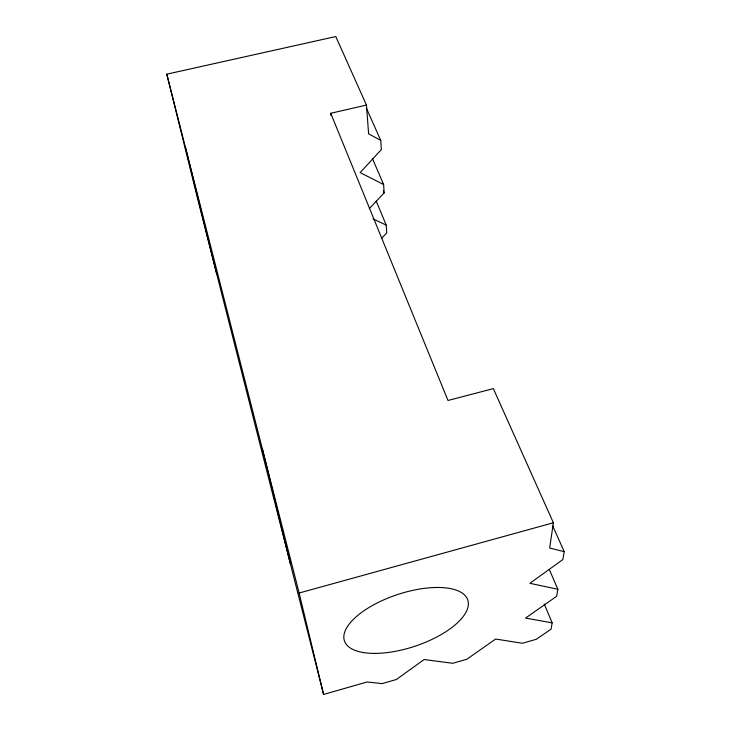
<?xml version="1.0" encoding="UTF-8"?>
<svg xmlns="http://www.w3.org/2000/svg" width="731" height="731" viewBox="0 0 731 731"><rect width="100%" height="100%" fill="white"/><g stroke="black" fill="none" stroke-linecap="round" stroke-linejoin="round"><path stroke-width="1.1" d="M366.45 105.072L330.732 113.287L447.993 400.478L493.352 388.618L553.385 522.756L549.666 548.031L564.213 551.658L562.879 559.535L529.884 583.311L557.844 589.268L556.647 596.286L525.571 618.07L552.143 622.867L551.083 629.163L536.262 639.296L522.446 643.262L495.645 639.049L466.807 659.271L452.8 663.291L424.108 659.536L396.376 679.519L382.167 683.604L367.035 681.986L323.595 694.45L198.375 201.829L166.787 74.178L335.785 36.55L366.45 105.072L368.616 133.837L380.76 140.416L381.354 149.535L360.164 172.598L383.611 184.514L384.159 192.911L369.265 208.655M381.427 238.379L386.745 232.906L386.242 225.157L376.246 201.189M323.595 694.45L299.134 593.024L553.385 522.756M372.965 218.834L386.242 225.157M366.386 108.188L380.76 140.416M552.636 525.717L564.213 551.658M372.39 158.444L383.611 184.514M549.31 569.44L557.844 589.268M383.263 190.828L384.159 192.911M544.266 603.98L552.143 622.867M166.787 74.178L299.134 593.024M185.299 146.748L216.787 274.244M262.392 448.98L290.271 563.345M330.732 113.287L330.969 115.544M374.254 653.395A64.968 27.266 -18.3 0 0 468.379 604.19A64.968 27.266 -18.3 0 0 375.67 603.751A64.968 27.266 -18.3 0 0 374.254 653.395"/></g></svg>
